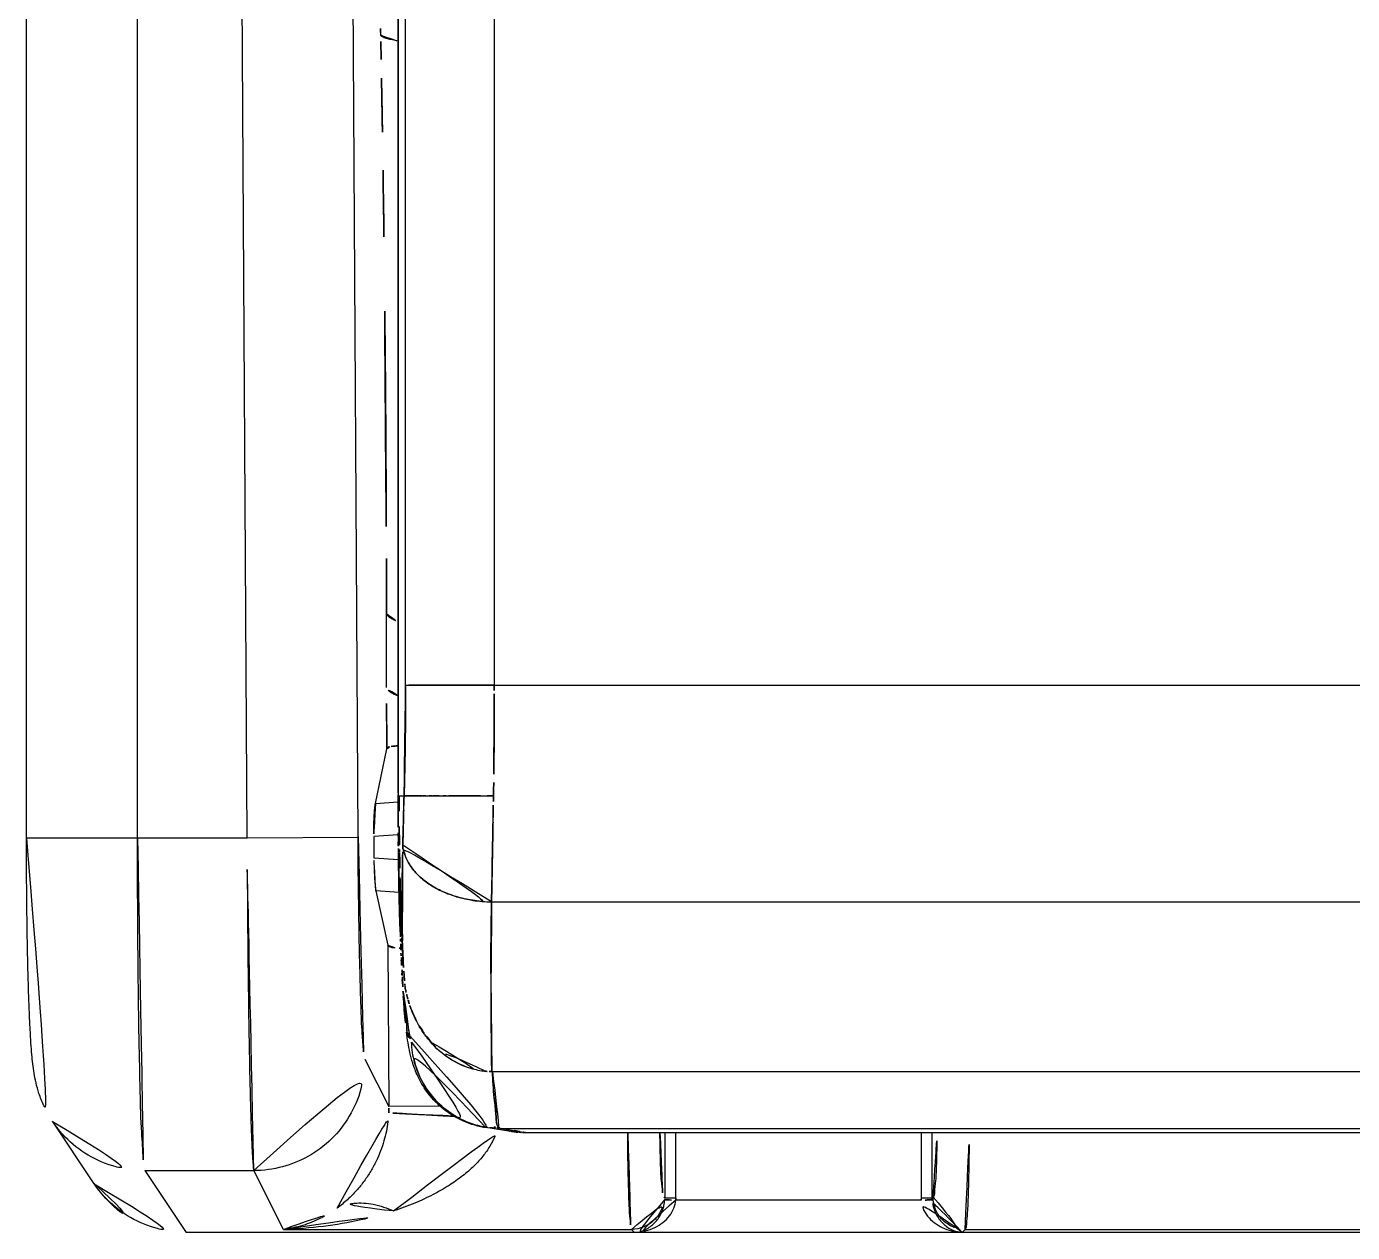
# Model space of a CAD drawing. Extents: x 16296660632 to 16296668616, y -37409619871 to -37409616241.
# Drawn here: x 16296666153 to 16296666272.4, y -37409617847.6 to -37409617738.9 of the extents above; entities that cross this region are included whole.
import ezdxf

# ---------------------------------------------------------------- set-up
doc = ezdxf.new("R2010")
doc.units = 0
doc.header["$LTSCALE"] = 10
doc.header["$MEASUREMENT"] = 0
doc.layers.get('0').update_dxf_attribs({"linetype": 'CONTINUOUS'})

msp = doc.modelspace()

# ---------------------------------------------------------------- linework, layer by layer
at = {"linetype": 'Continuous'}
for p, q in [((16296666195.131769, -37409617631.262497), (16296666195.131769, -37409617798.27475)), ((16296666186.48229, -37409617632.67865), (16296666186.482281, -37409617808.259216)), ((16296666187.142731, -37409617798.414597), (16296666187.142731, -37409617632.67868)), ((16296666152.998831, -37409617812.06662), (16296666152.998831, -37409617666.693512)), ((16296666162.998831, -37409617812.066116), (16296666162.998831, -37409617666.693947)), ((16296666172.86409, -37409617812.066116), (16296666172.027189, -37409617666.693947)), ((16296666182.859909, -37409617811.947563), (16296666182.023741, -37409617666.635963)), ((16296666185.430929, -37409617798.49678), (16296666185.423321, -37409617791.822067)), ((16296666187.142731, -37409617798.27475), (16296666437.922131, -37409617798.27475)), ((16296666184.42494, -37409617808.948593), (16296666185.447479, -37409617804.020943)), ((16296666184.42494, -37409617808.948593), (16296666186.47467, -37409617808.808098)), ((16296666186.46266, -37409617808.259216), (16296666195.05645, -37409617808.259239)), ((16296666172.86409, -37409617812.066116), (16296666152.998831, -37409617812.06662)), ((16296666182.8605, -37409617812.009071), (16296666172.86409, -37409617812.06662)), ((16296666186.488939, -37409617811.759041), (16296666184.27816, -37409617811.910583)), ((16296666184.27816, -37409617811.910583), (16296666184.29001, -37409617813.842163)), ((16296666184.29001, -37409617813.842163), (16296666186.513941, -37409617813.996727)), ((16296666186.56777, -37409617816.957283), (16296666184.47341, -37409617816.811707)), ((16296666184.47341, -37409617816.811707), (16296666185.54871, -37409617821.721252)), ((16296666194.88496, -37409617817.814178), (16296666430.179899, -37409617817.814178)), ((16296666185.54874, -37409617821.721382), (16296666185.63236, -37409617836.256523)), ((16296666186.857901, -37409617821.904533), (16296666186.875271, -37409617821.903091)), ((16296666183.4737, -37409617831.984497), (16296666183.472191, -37409617831.983757)), ((16296666183.4737, -37409617831.984497), (16296666185.63236, -37409617836.256523)), ((16296666194.90407, -37409617833.096901), (16296666430.16061, -37409617833.096992)), ((16296666190.40954, -37409617836.229073), (16296666185.632389, -37409617836.256577)), ((16296666159.04211, -37409617843.14193), (16296666155.338881, -37409617837.584259)), ((16296666194.382311, -37409617838.108818), (16296666196.61524, -37409617838.481163)), ((16296666429.42519, -37409617838.259232), (16296666195.616159, -37409617838.259232)), ((16296666195.94853, -37409617838.259232), (16296666197.931049, -37409617838.589798)), ((16296666197.931049, -37409617838.589798), (16296666197.93187, -37409617838.590172)), ((16296666197.931049, -37409617838.589798), (16296666427.13381, -37409617838.589798)), ((16296666197.9319, -37409617838.590157), (16296666197.931101, -37409617838.589798)), ((16296666210.482759, -37409617838.589798), (16296666210.482759, -37409617844.50769)), ((16296666211.48139, -37409617844.50769), (16296666211.48139, -37409617838.589798)), ((16296666233.58346, -37409617838.589798), (16296666233.58346, -37409617844.50769)), ((16296666234.58209, -37409617844.50769), (16296666234.58209, -37409617838.589798)), ((16296666163.66069, -37409617842.025513), (16296666167.373249, -37409617847.597183)), ((16296666163.66069, -37409617842.025513), (16296666173.47538, -37409617842.025513)), ((16296666176.15414, -37409617847.321083), (16296666173.47538, -37409617842.025513)), ((16296666210.400339, -37409617844.42527), (16296666210.482759, -37409617844.50769)), ((16296666211.48139, -37409617844.50769), (16296666210.482759, -37409617844.50769)), ((16296666233.588221, -37409617844.701141), (16296666211.476601, -37409617844.701141)), ((16296666234.58209, -37409617844.50769), (16296666233.58346, -37409617844.50769)), ((16296666234.58209, -37409617844.50769), (16296666234.66452, -37409617844.42527)), ((16296666176.15414, -37409617847.321083), (16296666207.504101, -37409617847.321083)), ((16296666207.77656, -37409617847.597183), (16296666207.504101, -37409617847.321083)), ((16296666237.560699, -37409617847.321136), (16296666237.28801, -37409617847.597473)), ((16296666237.560699, -37409617847.321136), (16296666387.50416, -37409617847.321136)), ((16296666167.37306, -37409617847.603737), (16296666167.37306, -37409617847.597183)), ((16296666457.691799, -37409617847.603737), (16296666167.37306, -37409617847.603737))]:
    msp.add_line(p, q, dxfattribs=at)
msp.add_arc((16296666167.37653, -37409617837.588463), 10.015214, 213.63932911, 269.98000121, dxfattribs=at)
for points, start_tangent, end_tangent in [([(16296666186.47366, -37409617807.984543), (16296666186.47365, -37409617807.538147), (16296666186.47365, -37409617807.134918), (16296666186.47365, -37409617806.80439), (16296666186.47365, -37409617806.410423), (16296666186.47365, -37409617805.975853), (16296666186.47365, -37409617805.489067), (16296666186.47365, -37409617804.958519), (16296666186.47365, -37409617804.400032), (16296666186.47365, -37409617803.828697), (16296666186.47365, -37409617803.259651), (16296666186.47365, -37409617802.709267), (16296666186.47365, -37409617802.172737), (16296666186.47365, -37409617801.638496), (16296666186.47365, -37409617801.103889), (16296666186.47365, -37409617800.56929), (16296666186.47365, -37409617800.034683), (16296666186.47365, -37409617799.500076), (16296666186.47365, -37409617798.965469), (16296666186.47365, -37409617798.430862), (16296666186.47365, -37409617797.896263), (16296666186.47365, -37409617797.361656), (16296666186.47365, -37409617796.827049), (16296666186.47365, -37409617796.292442), (16296666186.47365, -37409617795.757843), (16296666186.47365, -37409617795.223228), (16296666186.47365, -37409617794.688629), (16296666186.47365, -37409617794.154022), (16296666186.47365, -37409617793.619423), (16296666186.47365, -37409617793.084808), (16296666186.47365, -37409617792.550201), (16296666186.47365, -37409617792.076721), (16296666186.47365, -37409617791.129539), (16296666186.47366, -37409617789.031372), (16296666186.47366, -37409617786.358269), (16296666186.47366, -37409617783.756233), (16296666186.47366, -37409617781.154167), (16296666186.47366, -37409617778.552116), (16296666186.47366, -37409617775.950073), (16296666186.47366, -37409617773.34803), (16296666186.47366, -37409617770.745979), (16296666186.47366, -37409617768.143929), (16296666186.47366, -37409617765.541878), (16296666186.47366, -37409617762.939827), (16296666186.47366, -37409617760.337784), (16296666186.47366, -37409617757.735733), (16296666186.47366, -37409617755.133682), (16296666186.47366, -37409617752.531639), (16296666186.47366, -37409617749.929588), (16296666186.47366, -37409617747.327538), (16296666186.47366, -37409617744.725487), (16296666186.47366, -37409617742.123444), (16296666186.47366, -37409617739.521393), (16296666186.47366, -37409617736.919342), (16296666186.47366, -37409617734.317291), (16296666186.47366, -37409617731.715248), (16296666186.47366, -37409617729.113197), (16296666186.47366, -37409617726.511147), (16296666186.47366, -37409617723.909103), (16296666186.47366, -37409617721.307053), (16296666186.47366, -37409617718.705002), (16296666186.47366, -37409617716.102951), (16296666186.47366, -37409617713.5009), (16296666186.47366, -37409617710.898857), (16296666186.47366, -37409617708.296806), (16296666186.47366, -37409617705.694763), (16296666186.47366, -37409617703.092697), (16296666186.47366, -37409617700.490662), (16296666186.47366, -37409617697.888611), (16296666186.47366, -37409617695.28656), (16296666186.47366, -37409617692.684509), (16296666186.47366, -37409617690.082474), (16296666186.47366, -37409617687.480423), (16296666186.47366, -37409617684.878357), (16296666186.47366, -37409617682.276314), (16296666186.47366, -37409617679.674271), (16296666186.47366, -37409617677.07222), (16296666186.47366, -37409617674.470169), (16296666186.47366, -37409617671.868118), (16296666186.47366, -37409617669.266083), (16296666186.47366, -37409617666.664017), (16296666186.47366, -37409617664.061974), (16296666186.47366, -37409617661.459923), (16296666186.47366, -37409617658.85788), (16296666186.47366, -37409617656.255829), (16296666186.47366, -37409617653.654716), (16296666186.47366, -37409617651.02655), (16296666186.47366, -37409617645.385887), (16296666186.47366, -37409617632.67865)], (-0.000017302, 0.9999999999), (0.0000000586, 1)), ([(16296666184.90049, -37409617739.705513), (16296666184.89497, -37409617739.429443), (16296666184.88941, -37409617739.154259), (16296666184.883829, -37409617738.879677)], (-0.0199955725, 0.9998000686), (-0.0203981457, 0.9997919362)), ([(16296666184.900511, -37409617739.705612), (16296666184.942921, -37409617739.774109), (16296666185.0525, -37409617739.856873), (16296666185.2174, -37409617739.934807), (16296666185.468491, -37409617740.019653), (16296666185.824089, -37409617740.109581), (16296666186.34269, -37409617740.209862), (16296666186.4736, -37409617740.231468)], (0.2647477885, -0.9643176906), (0.987354149, -0.1585300744)), ([(16296666184.94305, -37409617741.892632), (16296666184.929029, -37409617741.159767), (16296666184.914841, -37409617740.430817), (16296666184.90049, -37409617739.705513)], (-0.0189678986, 0.9998200932), (-0.0199355597, 0.999801267)), ([(16296666185.058069, -37409617748.452263), (16296666185.02128, -37409617746.23671), (16296666184.982929, -37409617744.049522), (16296666184.94305, -37409617741.892632)], (-0.0161500092, 0.9998695801), (-0.0189725839, 0.9998200043)), ([(16296666185.19273, -37409617757.868103), (16296666185.129089, -37409617753.123749), (16296666185.058069, -37409617748.452263)], (-0.0125403821, 0.9999213663), (-0.0161150892, 0.9998701435)), ([(16296666185.404051, -37409617783.995338), (16296666185.35836, -37409617775.223213), (16296666185.287649, -37409617766.477753), (16296666185.19273, -37409617757.868103)], (-0.0037754029, 0.9999928731), (-0.0125270546, 0.9999215334)), ([(16296666185.423321, -37409617791.822067), (16296666185.416241, -37409617787.91227), (16296666185.404051, -37409617783.995338)], (-0.0011573717, 0.9999993302), (-0.0037667395, 0.9999929058)), ([(16296666185.42325, -37409617791.82206), (16296666185.63504, -37409617792.133324), (16296666185.872181, -37409617792.291603), (16296666186.203739, -37409617792.448792), (16296666186.473181, -37409617792.549942)], (0.1529846774, -0.9882285609), (0.9455366711, -0.3255155965)), ([(16296666187.14271, -37409617798.414597), (16296666187.127979, -37409617801.721626), (16296666187.08445, -37409617805.078873), (16296666187.01326, -37409617808.259239)], (-0.0003516318, -0.9999999382), (-0.0276075036, -0.9996188402)), ([(16296666187.14168, -37409617799.202492), (16296666187.14192, -37409617799.090752), (16296666187.142151, -37409617798.96228), (16296666187.1423, -37409617798.870956), (16296666187.14238, -37409617798.807449), (16296666187.142441, -37409617798.764313), (16296666187.142469, -37409617798.735733), (16296666187.14249, -37409617798.717194), (16296666187.1425, -37409617798.705223), (16296666187.142521, -37409617798.691048), (16296666187.14257, -37409617798.640694), (16296666187.14262, -37409617798.582039), (16296666187.142651, -37409617798.527657), (16296666187.142731, -37409617798.414597)], (0.0022729743, 0.9999974168), (0.0006882212, 0.9999997632)), ([(16296666187.142731, -37409617798.27475), (16296666187.14271, -37409617798.414597)], (-0.0000071592, -1), (-0.0003516321, -0.9999999382)), ([(16296666195.1318, -37409617798.27475), (16296666193.159599, -37409617798.27475), (16296666191.214359, -37409617798.27475), (16296666189.52331, -37409617798.27475), (16296666188.26298, -37409617798.27475), (16296666187.47662, -37409617798.27475), (16296666187.142731, -37409617798.27475)], (-1, 0), (-1, 0)), ([(16296666195.131769, -37409617798.27475), (16296666195.13068, -37409617799.532463)], (0.000010919, -0.9999999999), (-0.0017011733, -0.999998553)), ([(16296666185.44755, -37409617804.020943), (16296666185.446051, -37409617803.705643), (16296666185.434179, -37409617800.348808), (16296666185.430889, -37409617798.49678)], (-0.0048798399, 0.9999880935), (-0.0011719565, 0.9999993133)), ([(16296666186.473289, -37409617799.222366), (16296666186.207161, -37409617799.121674), (16296666185.87697, -37409617798.964546), (16296666185.640249, -37409617798.806427), (16296666185.430929, -37409617798.49675)], (-0.9446310906, 0.3281342753), (-0.1524882046, 0.9883052906)), ([(16296666187.01326, -37409617808.259216), (16296666187.034769, -37409617807.438309), (16296666187.05261, -37409617806.682198), (16296666187.06736, -37409617805.989594), (16296666187.07955, -37409617805.358017), (16296666187.089609, -37409617804.784477), (16296666187.097919, -37409617804.265549), (16296666187.104759, -37409617803.797546), (16296666187.110411, -37409617803.376846), (16296666187.115061, -37409617803.000366), (16296666187.118971, -37409617802.657997), (16296666187.12225, -37409617802.347069), (16296666187.12496, -37409617802.07016), (16296666187.127199, -37409617801.825043), (16296666187.12907, -37409617801.60582), (16296666187.13063, -37409617801.41053), (16296666187.131929, -37409617801.237984), (16296666187.13302, -37409617801.0849), (16296666187.133949, -37409617800.948601), (16296666187.134729, -37409617800.826736), (16296666187.13541, -37409617800.717453), (16296666187.135981, -37409617800.61908), (16296666187.13649, -37409617800.530029), (16296666187.13693, -37409617800.449188), (16296666187.13732, -37409617800.375481), (16296666187.137659, -37409617800.307907), (16296666187.13797, -37409617800.24588), (16296666187.138241, -37409617800.188553), (16296666187.139771, -37409617799.829643), (16296666187.140869, -37409617799.509178), (16296666187.14152, -37409617799.268143), (16296666187.14168, -37409617799.202492)], (0.0273587525, 0.9996256793), (0.0022729743, 0.9999974168)), ([(16296666195.13068, -37409617799.532463), (16296666195.12435, -37409617801.662376), (16296666195.10203, -37409617805.006287), (16296666195.101151, -37409617805.093674)], (-0.0017011733, -0.999998553), (-0.0102443545, -0.9999475252)), ([(16296666195.13076, -37409617799.532463), (16296666195.1318, -37409617798.27475)], (0.0016498788, 0.9999986389), (0, 1)), ([(16296666195.101101, -37409617805.093674), (16296666195.102011, -37409617804.993408), (16296666195.124359, -37409617801.64241), (16296666195.13076, -37409617799.532463)], (0.0090955924, 0.9999586342), (0.0016498788, 0.9999986389)), ([(16296666185.447479, -37409617804.020943), (16296666185.506081, -37409617803.92543), (16296666185.637569, -37409617803.850853), (16296666185.84062, -37409617803.797722)], (0.2031813752, 0.9791411179), (0.98461516, 0.1747369071)), ([(16296666185.84062, -37409617803.797722), (16296666186.44618, -37409617803.756828), (16296666186.47366, -37409617803.757027)], (0.98461516, 0.174736907), (0.9999558642, -0.0093951906)), ([(16296666195.101151, -37409617805.093674), (16296666195.05645, -37409617808.259239)], (-0.0102443544, -0.9999475252), (-0.0179167445, -0.9998394823)), ([(16296666195.065081, -37409617808.258926), (16296666195.101101, -37409617805.093674)], (0.0137419569, 0.9999055749), (0.0090955924, 0.9999586342)), ([(16296666186.47366, -37409617808.261002), (16296666186.47366, -37409617807.984543)], (-0.0000178425, 0.9999999998), (-0.0000173021, 0.9999999999)), ([(16296666184.42494, -37409617808.948593), (16296666184.40097, -37409617809.084663), (16296666184.37956, -37409617809.244957), (16296666184.3605, -37409617809.425087), (16296666184.34359, -37409617809.621971), (16296666184.328711, -37409617809.833488), (16296666184.315729, -37409617810.058327), (16296666184.3046, -37409617810.295761), (16296666184.29529, -37409617810.545517), (16296666184.287821, -37409617810.807426), (16296666184.28227, -37409617811.080681), (16296666184.27878, -37409617811.363449), (16296666184.27746, -37409617811.6464), (16296666184.27809, -37409617811.850037)], (-0.203181858, -0.9791410177), (0.0061379107, -0.9999811628)), ([(16296666186.46265, -37409617808.259216), (16296666186.462931, -37409617808.731682)], (0.0000279686, -0.9999999996), (0.0011310697, -0.9999993603)), ([(16296666186.462931, -37409617808.731682), (16296666186.46909, -37409617810.59095), (16296666186.482981, -37409617812.402184)], (0.0011310698, -0.9999993603), (0.0098661975, -0.9999513279)), ([(16296666186.47657, -37409617809.82489), (16296666186.47366, -37409617808.261002)], (-0.0036727156, 0.9999932556), (-0.0000881339, 0.9999999961)), ([(16296666186.473709, -37409617808.259239), (16296666186.47665, -37409617809.82489)], (0.0000288729, -0.9999999996), (0.003752927, -0.9999929577)), ([(16296666186.56119, -37409617808.330978), (16296666186.56115, -37409617808.259209)], (-0.0006912734, 0.9999997611), (-0.0004996007, 0.9999998752)), ([(16296666186.561171, -37409617808.259232), (16296666186.56118, -37409617808.330978)], (0.0001030541, -0.9999999947), (0.0002974634, -0.9999999558)), ([(16296666186.56118, -37409617808.330978), (16296666186.57807, -37409617811.733177)], (0.0002974632, -0.9999999558), (0.0096894462, -0.9999530562)), ([(16296666186.901699, -37409617812.501106), (16296666186.929859, -37409617811.274834), (16296666186.964861, -37409617809.802269), (16296666186.99547, -37409617808.603111)], (0.0227327895, 0.9997415767), (0.0264045724, 0.9996513385)), ([(16296666186.99547, -37409617808.603111), (16296666186.97924, -37409617809.239159), (16296666186.9571, -37409617810.13681), (16296666186.936331, -37409617811.008087), (16296666186.901661, -37409617812.501106)], (-0.0256873907, -0.9996700245), (-0.023131258, -0.9997324367)), ([(16296666186.99547, -37409617808.603111), (16296666187.004629, -37409617808.259232)], (0.0264045724, 0.9996513385), (0.0268963243, 0.9996382284)), ([(16296666187.00425, -37409617808.26149), (16296666187.002649, -37409617808.323914), (16296666186.99547, -37409617808.603111)], (-0.0256646833, -0.9996706078), (-0.0256873906, -0.9996700245)), ([(16296666187.01326, -37409617808.259239), (16296666187.072109, -37409617808.260353)], (0.9997976401, -0.0201166288), (0.9998432599, -0.0177046777)), ([(16296666187.071951, -37409617808.261124), (16296666187.004311, -37409617808.26149)], (-0.9999865652, -0.0051835699), (-0.9999830252, -0.0058266123)), ([(16296666187.072109, -37409617808.260353), (16296666187.42165, -37409617808.264343), (16296666188.330021, -37409617808.262627), (16296666189.44772, -37409617808.259399)], (0.9998432599, -0.0177046775), (0.9999991261, 0.0013220543)), ([(16296666187.503531, -37409617808.259644), (16296666187.407021, -37409617808.25985), (16296666187.071951, -37409617808.261124)], (-0.9999981376, -0.001929987), (-0.9999865652, -0.0051835696)), ([(16296666187.80109, -37409617808.259277), (16296666187.503531, -37409617808.259644)], (-0.9999998531, -0.000541959), (-0.9999981376, -0.0019299869)), ([(16296666188.32935, -37409617808.259293), (16296666188.309879, -37409617808.259293), (16296666187.80109, -37409617808.259277)], (-0.9999999791, 0.0002043801), (-0.9999998531, -0.0005419592)), ([(16296666188.953659, -37409617808.259377), (16296666188.32935, -37409617808.259293)], (-0.999999991, 0.000133958), (-0.9999999791, 0.00020438)), ([(16296666189.44772, -37409617808.259499), (16296666188.953659, -37409617808.259377)], (-0.9999999131, 0.0004168027), (-0.999999991, 0.0001339581)), ([(16296666189.44772, -37409617808.259399), (16296666189.62933, -37409617808.259193)], (0.9999991261, 0.0013220546), (0.999999539, 0.000960194)), ([(16296666190.10397, -37409617808.259972), (16296666189.634609, -37409617808.259598), (16296666189.44772, -37409617808.259499)], (-0.9999995358, 0.0009635312), (-0.9999999131, 0.0004168026)), ([(16296666189.62933, -37409617808.259193), (16296666189.651911, -37409617808.259171), (16296666190.523701, -37409617808.258919)], (0.999999539, 0.0009601939), (0.9999999814, -0.00019298)), ([(16296666190.1626, -37409617808.260033), (16296666190.10397, -37409617808.259972)], (-0.9999995132, 0.0009867226), (-0.9999995358, 0.0009635306)), ([(16296666190.523701, -37409617808.258919), (16296666191.275351, -37409617808.259193)], (0.9999999814, -0.00019298), (0.9999999077, -0.0004297109)), ([(16296666193.533991, -37409617808.259453), (16296666193.12639, -37409617808.260063), (16296666191.28241, -37409617808.261017), (16296666190.1626, -37409617808.260033)], (-0.9999988543, -0.0015137313), (-0.9999995132, 0.0009867227)), ([(16296666191.275351, -37409617808.259193), (16296666191.305229, -37409617808.259209), (16296666192.83918, -37409617808.25943)], (0.9999999077, -0.0004297109), (0.9999999607, 0.000280534)), ([(16296666192.83918, -37409617808.25943), (16296666193.130301, -37409617808.259323), (16296666193.18573, -37409617808.259277)], (0.9999999607, 0.000280534), (0.9999998422, 0.0005618258)), ([(16296666193.18573, -37409617808.259277), (16296666195.065081, -37409617808.258926)], (0.9999998422, 0.0005618258), (0.9999992012, -0.0012639778)), ([(16296666195.05645, -37409617808.259239), (16296666193.533991, -37409617808.259453)], (-0.9999972324, 0.0023527065), (-0.9999988543, -0.0015137313)), ([(16296666195.035999, -37409617809.60614), (16296666195.05645, -37409617808.259239)], (0.0164280964, 0.9998650497), (0.0137985022, 0.9999047961)), ([(16296666195.05645, -37409617808.259239), (16296666195.036039, -37409617809.60614)], (-0.0147738714, -0.9998908604), (-0.0155942015, -0.999878403)), ([(16296666186.47665, -37409617809.82489), (16296666186.497259, -37409617812.675369)], (0.0037529271, -0.9999929577), (0.0107492838, -0.9999422248)), ([(16296666186.589451, -37409617812.675217), (16296666186.56119, -37409617808.330978)], (-0.0123339312, 0.9999239342), (-0.0006912735, 0.9999997611)), ([(16296666194.88496, -37409617817.814178), (16296666194.924721, -37409617815.620743), (16296666194.94585, -37409617814.470337), (16296666194.968241, -37409617813.284683), (16296666194.991739, -37409617812.063164), (16296666195.015209, -37409617810.806374), (16296666195.035999, -37409617809.60614)], (0.018235632, 0.999833717), (0.0164280964, 0.9998650497)), ([(16296666195.036039, -37409617809.60614), (16296666195.001801, -37409617811.675346), (16296666194.941401, -37409617814.879143), (16296666194.88496, -37409617817.814178)], (-0.0155942015, -0.999878403), (-0.0195507928, -0.999808865)), ([(16296666186.49711, -37409617812.675163), (16296666186.47657, -37409617809.82489)], (-0.0108851628, 0.9999407549), (-0.0036727156, 0.9999932556)), ([(16296666152.998831, -37409617812.06662), (16296666153.015881, -37409617816.498398), (16296666153.058439, -37409617820.229233), (16296666153.116501, -37409617823.293549), (16296666153.18326, -37409617825.767929), (16296666153.254391, -37409617827.742554), (16296666153.327551, -37409617829.308273), (16296666153.40226, -37409617830.552368), (16296666153.4804, -37409617831.55941), (16296666153.56814, -37409617832.418259), (16296666153.68116, -37409617833.231483), (16296666153.85293, -37409617834.107513), (16296666154.119869, -37409617835.065781), (16296666154.55405, -37409617836.175819), (16296666155.352659, -37409617837.604057)], (0.0000017733, -1), (0.5565661817, -0.8308032772)), ([(16296666162.998819, -37409617812.06662), (16296666163.0152, -37409617818.522362), (16296666163.06353, -37409617824.676018), (16296666163.14156, -37409617830.238983), (16296666163.24563, -37409617834.950371), (16296666163.37088, -37409617838.589317), (16296666163.511431, -37409617840.985207), (16296666163.66069, -37409617842.025513)], (0.0000000715, -1), (0.4067681168, -0.913531444)), ([(16296666182.859909, -37409617811.947563), (16296666182.897791, -37409617816.333717), (16296666182.957769, -37409617820.435463), (16296666183.037491, -37409617824.132469), (16296666183.133261, -37409617827.261612), (16296666183.24081, -37409617829.682823), (16296666183.35536, -37409617831.283302), (16296666183.472191, -37409617831.983757)], (0.0057660989, -0.9999833759), (0.4521530827, -0.891940351)), ([(16296666186.482981, -37409617812.402184), (16296666186.49267, -37409617813.286583)], (0.0098661975, -0.9999513279), (0.0120619892, -0.9999272516)), ([(16296666186.497259, -37409617812.675369), (16296666186.500811, -37409617812.994186)], (0.0107492839, -0.9999422248), (0.0115491849, -0.9999333059)), ([(16296666186.49782, -37409617812.740379), (16296666186.49711, -37409617812.675163)], (-0.0110605401, 0.9999388304), (-0.0108851628, 0.9999407549)), ([(16296666186.57807, -37409617811.733177), (16296666186.59803, -37409617813.391296)], (0.0096894462, -0.9999530562), (0.0143904199, -0.9998964525)), ([(16296666186.598141, -37409617813.33252), (16296666186.589451, -37409617812.675217)], (-0.014102603, 0.9999005533), (-0.0123339313, 0.9999239342)), ([(16296666186.897779, -37409617812.671516), (16296666186.876419, -37409617813.667747)], (-0.0231671085, -0.9997316065), (-0.0196500033, -0.99980692)), ([(16296666186.897779, -37409617812.671516), (16296666186.99605, -37409617813.269043), (16296666187.176371, -37409617813.809708), (16296666187.72176, -37409617814.763969), (16296666188.46615, -37409617815.580719), (16296666189.38191, -37409617816.279381), (16296666190.461439, -37409617816.86554), (16296666191.71287, -37409617817.333977), (16296666193.164499, -37409617817.665703), (16296666193.983311, -37409617817.76815), (16296666194.88496, -37409617817.814178)], (0.0801377632, -0.9967837975), (0.9999020714, -0.013994554)), ([(16296666186.897829, -37409617812.671516), (16296666186.901699, -37409617812.501106)], (0.0226704485, 0.9997429924), (0.0227327897, 0.9997415767)), ([(16296666186.901661, -37409617812.501106), (16296666186.897711, -37409617812.671516)], (-0.0231312577, -0.9997324367), (-0.0231626151, -0.9997317106)), ([(16296666194.88496, -37409617817.814178), (16296666193.1991, -37409617817.671188), (16296666191.7428, -37409617817.342934), (16296666190.478399, -37409617816.874283), (16296666189.386999, -37409617816.282654), (16296666188.460939, -37409617815.577423), (16296666187.71389, -37409617814.753304), (16296666187.171249, -37409617813.797302), (16296666186.99387, -37409617813.259888), (16296666186.897779, -37409617812.671516)], (-0.9999028923, 0.0139357792), (-0.0801464393, 0.9967830999)), ([(16296666173.47538, -37409617842.025513), (16296666173.41757, -37409617841.67942), (16296666173.35944, -37409617840.985046), (16296666173.30164, -37409617839.950607), (16296666173.24486, -37409617838.588478), (16296666173.18976, -37409617836.91494), (16296666173.13699, -37409617834.949089), (16296666173.087151, -37409617832.713661), (16296666173.040871, -37409617830.23716), (16296666172.99872, -37409617827.550652), (16296666172.96109, -37409617824.680542), (16296666172.928431, -37409617821.659286), (16296666172.90118, -37409617818.525223), (16296666172.879629, -37409617815.315277), (16296666172.86409, -37409617812.06662)], (-0.3206491044, 0.9471980531), (-0.0038535313, 0.9999925751)), ([(16296666184.47341, -37409617816.811707), (16296666184.44759, -37409617816.674156), (16296666184.424089, -37409617816.512291), (16296666184.40274, -37409617816.330688), (16296666184.383381, -37409617816.13253), (16296666184.365891, -37409617815.920029), (16296666184.35018, -37409617815.69458), (16296666184.33617, -37409617815.456978), (16296666184.323851, -37409617815.207558), (16296666184.313219, -37409617814.946518), (16296666184.304371, -37409617814.6745), (16296666184.297421, -37409617814.39296), (16296666184.29262, -37409617814.110382), (16296666184.28936, -37409617813.781708)], (-0.2139524174, 0.9768440833), (-0.0061379107, 0.9999811628)), ([(16296666186.49267, -37409617813.286583), (16296666186.531969, -37409617815.841637), (16296666186.58522, -37409617818.230377), (16296666186.65069, -37409617820.43425), (16296666186.67495, -37409617821.125832)], (0.0120619892, -0.9999272516), (0.0364586048, -0.9993351641)), ([(16296666186.500811, -37409617812.994186), (16296666186.580629, -37409617817.508118), (16296666186.709459, -37409617821.58934)], (0.0115491849, -0.9999333059), (0.0397614329, -0.9992092015)), ([(16296666186.59803, -37409617813.391296), (16296666186.671961, -37409617817.036972)], (0.01439042, -0.9998964525), (0.0268321409, -0.9996399533)), ([(16296666186.876419, -37409617813.667747), (16296666186.859449, -37409617814.61869), (16296666186.8379, -37409617816.389168), (16296666186.831091, -37409617817.992233), (16296666186.83617, -37409617819.443207), (16296666186.85321, -37409617820.813293)], (-0.0196500033, -0.99980692), (0.0171396588, -0.9998531053)), ([(16296666186.87619, -37409617813.66774), (16296666186.897829, -37409617812.671516)], (0.0197783066, 0.9998043902), (0.0236279874, 0.9997208201)), ([(16296666186.685249, -37409617820.961372), (16296666186.5695, -37409617817.040947), (16296666186.500719, -37409617812.994186)], (-0.0396476694, 0.999213722), (-0.0117420128, 0.9999310602)), ([(16296666186.671909, -37409617817.03698), (16296666186.598141, -37409617813.33252)], (-0.0265345134, 0.9996478978), (-0.014102603, 0.9999005533)), ([(16296666186.85276, -37409617820.813293), (16296666186.834641, -37409617819.2146), (16296666186.839911, -37409617816.148033), (16296666186.87619, -37409617813.66774)], (-0.0166256034, 0.9998617851), (0.0197783066, 0.9998043902)), ([(16296666186.671961, -37409617817.036972), (16296666186.698311, -37409617817.954918), (16296666186.79347, -37409617820.546272)], (0.0268321409, -0.9996399533), (0.0433921117, -0.9990581188)), ([(16296666186.79311, -37409617820.546288), (16296666186.698389, -37409617817.967171), (16296666186.671909, -37409617817.03698)], (-0.0436327605, 0.9990476376), (-0.0265345134, 0.9996478978)), ([(16296666194.88496, -37409617817.814178), (16296666194.827801, -37409617823.377289), (16296666194.845289, -37409617827.164032)], (-0.0173635045, -0.999849243), (0.0084047276, -0.9999646797)), ([(16296666194.849701, -37409617827.163986), (16296666194.82696, -37409617823.382828), (16296666194.88496, -37409617817.814178)], (-0.0105259216, 0.999944601), (0.0175984286, 0.9998451357)), ([(16296666186.67495, -37409617821.125832), (16296666186.700331, -37409617821.795219)], (0.0364586048, -0.9993351641), (0.0393591498, -0.9992251285)), ([(16296666186.79347, -37409617820.546272), (16296666186.799049, -37409617820.673553)], (0.0433921116, -0.9990581188), (0.0441128115, -0.9990265561)), ([(16296666186.798719, -37409617820.673561), (16296666186.79311, -37409617820.546288)], (-0.0443866973, 0.9990144249), (-0.0436327602, 0.9990476376)), ([(16296666186.799049, -37409617820.673553), (16296666186.824739, -37409617821.234734)], (0.0441128113, -0.9990265561), (0.0473938946, -0.998876278)), ([(16296666186.82461, -37409617821.234734), (16296666186.798719, -37409617820.673561)], (-0.0478258338, 0.9988556901), (-0.0443866974, 0.9990144249)), ([(16296666186.824739, -37409617821.234734), (16296666186.857901, -37409617821.904533)], (0.0473938945, -0.998876278), (0.0515305427, -0.998671419)), ([(16296666186.85321, -37409617820.813293), (16296666186.856689, -37409617821.008476), (16296666186.87542, -37409617821.901367)], (0.0171396588, -0.9998531053), (0.0227199697, -0.9997418682)), ([(16296666186.875271, -37409617821.903084), (16296666186.85276, -37409617820.813293)], (-0.0248565565, 0.9996910281), (-0.0166256035, 0.9998617851)), ([(16296666185.54871, -37409617821.721252), (16296666185.690571, -37409617821.86911), (16296666186.034981, -37409617821.957253), (16296666186.573311, -37409617821.984299)], (0.2139524173, -0.9768440833), (0.9999834294, 0.0057568095)), ([(16296666186.573311, -37409617821.984299), (16296666186.725929, -37409617821.981812)], (0.9999834294, 0.0057568092), (0.999652478, 0.0263613949)), ([(16296666186.700331, -37409617821.795219), (16296666186.70492, -37409617821.910782)], (0.0393591495, -0.9992251285), (0.0398818041, -0.9992044044)), ([(16296666186.736589, -37409617822.155579), (16296666186.685249, -37409617820.961372)], (-0.0456181075, 0.9989589522), (-0.0396476693, 0.999213722)), ([(16296666186.70492, -37409617821.910782), (16296666186.72678, -37409617822.442177)], (0.0398818043, -0.9992044044), (0.0423679718, -0.9991020743)), ([(16296666186.709459, -37409617821.58934), (16296666186.76215, -37409617822.819687)], (0.0397614329, -0.9992092015), (0.0460875623, -0.9989374037)), ([(16296666186.72678, -37409617822.442177), (16296666186.75423, -37409617823.066513)], (0.0423679718, -0.9991020743), (0.045528937, -0.9989630203)), ([(16296666186.858009, -37409617821.902229), (16296666186.82461, -37409617821.234734)], (-0.0521602563, 0.9986387273), (-0.0478258339, 0.9988556901)), ([(16296666186.857901, -37409617821.904533), (16296666186.86726, -37409617822.091263), (16296666186.876989, -37409617822.289177), (16296666186.886539, -37409617822.487663)], (0.0506347724, -0.9987172372), (0.0475425708, -0.9988692126)), ([(16296666186.866791, -37409617822.068611), (16296666186.858009, -37409617821.902229)], (-0.0532818549, 0.9985795131), (-0.052160256, 0.9986387273)), ([(16296666186.8832, -37409617822.370216), (16296666186.866791, -37409617822.068611)], (-0.0553961319, 0.9984644553), (-0.0532818549, 0.9985795131)), ([(16296666186.87484, -37409617821.90139), (16296666186.884489, -37409617822.370163)], (0.0210327542, -0.9997787872), (0.0197550962, -0.999804849)), ([(16296666186.88426, -37409617822.36927), (16296666186.882771, -37409617822.29213), (16296666186.879021, -37409617822.09729), (16296666186.875271, -37409617821.903091)], (-0.019257575, 0.9998145557), (-0.0193146945, 0.9998134539)), ([(16296666186.884489, -37409617822.370163), (16296666186.88533, -37409617822.413116), (16296666186.886789, -37409617822.488548)], (0.0197550961, -0.999804849), (0.0191262896, -0.9998170758)), ([(16296666186.886539, -37409617822.487663), (16296666186.884279, -37409617822.370163)], (-0.019257299, 0.999814561), (-0.0192576044, 0.9998145551)), ([(16296666186.78998, -37409617823.290802), (16296666186.736589, -37409617822.155579)], (-0.0477831779, 0.9988577316), (-0.0456181075, 0.9989589522)), ([(16296666186.75423, -37409617823.066513), (16296666186.81197, -37409617824.246887)], (0.045528937, -0.9989630203), (0.0523804557, -0.9986272016)), ([(16296666186.76215, -37409617822.819687), (16296666186.86009, -37409617824.694679)], (0.0460875623, -0.9989374037), (0.058877122, -0.9982652376)), ([(16296666186.840361, -37409617824.35009), (16296666186.78998, -37409617823.290802)], (-0.0467441223, 0.9989068961), (-0.0477831779, 0.9988577316)), ([(16296666186.88661, -37409617822.488564), (16296666186.946671, -37409617823.551933), (16296666186.99588, -37409617824.252693)], (0.0488195313, -0.9988076158), (0.0750521464, -0.9971796104)), ([(16296666186.93891, -37409617823.312424), (16296666186.8832, -37409617822.370216)], (-0.0628540681, 0.9980227283), (-0.0553961319, 0.9984644553)), ([(16296666186.81197, -37409617824.246887), (16296666186.842159, -37409617824.802994)], (0.0523804557, -0.9986272016), (0.056102965, -0.9984249883)), ([(16296666186.842159, -37409617824.802994), (16296666186.90505, -37409617825.847878)], (0.056102965, -0.9984249883), (0.0643148362, -0.9979296578)), ([(16296666186.856501, -37409617824.694839), (16296666186.840361, -37409617824.35009)], (-0.0471498366, 0.998887828), (-0.0467441224, 0.9989068961)), ([(16296666186.86009, -37409617824.694679), (16296666186.88131, -37409617825.046043)], (0.0588771221, -0.9982652375), (0.0616971554, -0.9980949158)), ([(16296666187.01985, -37409617824.49511), (16296666186.93891, -37409617823.312424)], (-0.0740478091, 0.9972546926), (-0.0628540681, 0.9980227283)), ([(16296666186.99588, -37409617824.252693), (16296666187.02273, -37409617824.599327), (16296666187.10951, -37409617825.617729)], (0.0750521464, -0.9971796104), (0.0903916029, -0.9959062999)), ([(16296666186.882311, -37409617825.217659), (16296666186.856501, -37409617824.694839)], (-0.052393467, 0.9986265191), (-0.0471498365, 0.998887828)), ([(16296666186.88131, -37409617825.046043), (16296666186.891689, -37409617825.217171)], (0.0616971382, -0.9980949169), (0.0595938148, -0.9982227092)), ([(16296666186.88839, -37409617825.331573), (16296666186.882311, -37409617825.217659)], (-0.0542818228, 0.998525655), (-0.0523934668, 0.9986265191)), ([(16296666186.891689, -37409617825.217171), (16296666186.932541, -37409617825.908653)], (0.0595938149, -0.9982227092), (0.0609434419, -0.9981412209)), ([(16296666186.947559, -37409617826.236763), (16296666186.88839, -37409617825.331573)], (-0.0791599104, 0.9968619306), (-0.0542818225, 0.998525655)), ([(16296666186.90505, -37409617825.847878), (16296666186.937679, -37409617826.337334)], (0.0643148363, -0.9979296578), (0.0688566006, -0.9976265677)), ([(16296666186.932541, -37409617825.908653), (16296666187.059759, -37409617827.419296), (16296666187.25832, -37409617829.109589), (16296666187.46991, -37409617830.05719), (16296666187.565889, -37409617830.152847)], (0.060943442, -0.9981412209), (0.7821849361, -0.6230463272)), ([(16296666187.110109, -37409617825.617592), (16296666187.01985, -37409617824.49511)], (-0.0865616596, 0.9962464951), (-0.0740478091, 0.9972546926)), ([(16296666187.10951, -37409617825.617729), (16296666187.124069, -37409617825.688721)], (0.1981038429, -0.9801810381), (0.2038253324, -0.9790072696)), ([(16296666187.109871, -37409617825.616959), (16296666187.323601, -37409617826.425758)], (0.2299868914, -0.9731937267), (0.282292228, -0.959328462)), ([(16296666187.12512, -37409617825.688507), (16296666187.109871, -37409617825.616959)], (-0.2107642953, 0.9775369107), (-0.2059753342, 0.9785571837)), ([(16296666187.124069, -37409617825.688721), (16296666187.30759, -37409617826.447769)], (0.2038253319, -0.9790072697), (0.266394108, -0.9638641913)), ([(16296666187.320681, -37409617826.426613), (16296666187.110109, -37409617825.617592)], (-0.2817410213, 0.9594904882), (-0.2225702777, 0.9749166485)), ([(16296666187.3106, -37409617826.446938), (16296666187.12512, -37409617825.688507)], (-0.2653743371, 0.9641454565), (-0.2107642959, 0.9775369106)), ([(16296666186.937679, -37409617826.337334), (16296666187.0054, -37409617827.25264), (16296666187.11363, -37409617828.477898), (16296666187.232571, -37409617829.550056)], (0.0688566005, -0.9976265677), (0.124266855, -0.9922488341)), ([(16296666187.57366, -37409617830.141907), (16296666187.46051, -37409617830.030319), (16296666187.237061, -37409617828.965218), (16296666187.02722, -37409617827.052498), (16296666186.947559, -37409617826.236763)], (-0.7896271947, 0.6135869077), (-0.0791599104, 0.9968619306)), ([(16296666187.30759, -37409617826.447769), (16296666187.40638, -37409617826.785469)], (0.2663941079, -0.9638641913), (0.2951658968, -0.955446018)), ([(16296666187.408609, -37409617826.78476), (16296666187.3106, -37409617826.446938)], (-0.2920737127, 0.9563958105), (-0.2653743371, 0.9641454565)), ([(16296666187.44595, -37409617826.828911), (16296666187.320681, -37409617826.426613)], (-0.3129854442, 0.9497579227), (-0.2817410211, 0.9594904882)), ([(16296666187.40638, -37409617826.785469), (16296666187.607031, -37409617827.37722)], (0.2951658967, -0.9554460181), (0.3472071362, -0.9377884647)), ([(16296666187.60671, -37409617827.377296), (16296666187.408609, -37409617826.78476)], (-0.3426522889, 0.9394622978), (-0.2920737126, 0.9563958105)), ([(16296666194.845289, -37409617827.164032), (16296666194.856939, -37409617828.485428), (16296666194.90407, -37409617833.096901)], (0.0084047276, -0.9999646797), (0.0129016148, -0.9999167707)), ([(16296666187.607031, -37409617827.37722), (16296666187.66643, -37409617827.533989)], (0.3472071362, -0.9377884647), (0.3613717109, -0.9324218394)), ([(16296666187.66535, -37409617827.534378), (16296666187.60671, -37409617827.377296)], (-0.3568852808, 0.9341482197), (-0.3426522886, 0.9394622979)), ([(16296666187.66643, -37409617827.533989), (16296666188.00515, -37409617828.314972), (16296666188.409731, -37409617829.070518)], (0.361371711, -0.9324218394), (0.5093623561, -0.8605521426)), ([(16296666188.405121, -37409617829.073257), (16296666187.72966, -37409617827.698669), (16296666187.66535, -37409617827.534378)], (-0.5103491713, 0.8599672804), (-0.3568852807, 0.9341482197)), ([(16296666194.90407, -37409617833.096992), (16296666194.864479, -37409617828.490021), (16296666194.849701, -37409617827.163986)], (-0.002275878, 0.9999974102), (-0.0105259216, 0.999944601)), ([(16296666187.232571, -37409617829.550056), (16296666187.36784, -37409617830.497627), (16296666187.535959, -37409617831.383614), (16296666187.786699, -37409617832.335564), (16296666188.237209, -37409617833.504547), (16296666189.062269, -37409617834.906708), (16296666190.358721, -37409617836.311607), (16296666192.1071, -37409617837.455177), (16296666194.17071, -37409617838.127693), (16296666195.59219, -37409617838.257858)], (0.124266855, -0.9922488341), (0.9999951916, -0.0031011049)), ([(16296666188.409731, -37409617829.070518), (16296666188.83604, -37409617829.728378)], (0.5093623562, -0.8605521426), (0.5779764857, -0.8160534186)), ([(16296666188.441669, -37409617829.043587), (16296666188.542761, -37409617829.211777)], (0.5072563231, -0.8617952324), (0.523066194, -0.8522920607)), ([(16296666188.544069, -37409617829.210991), (16296666188.442341, -37409617829.043213)], (-0.5267912879, 0.84999467), (-0.5101202865, 0.8601030713)), ([(16296666188.83407, -37409617829.729813), (16296666188.643999, -37409617829.454224), (16296666188.405121, -37409617829.073257)], (-0.5833685458, 0.8122075719), (-0.5103491713, 0.8599672804)), ([(16296666188.542761, -37409617829.211777), (16296666188.688089, -37409617829.441879), (16296666189.041241, -37409617829.950768)], (0.523066194, -0.8522920607), (0.59568342, -0.803219312)), ([(16296666187.689911, -37409617830.441437), (16296666187.959949, -37409617832.299347), (16296666188.7554, -37409617834.220688), (16296666190.019251, -37409617835.870567), (16296666191.666019, -37409617837.138077), (16296666193.585051, -37409617837.938026)], (0.0270181672, -0.9996349427), (0.9652778801, -0.2612252173)), ([(16296666189.464399, -37409617830.457977), (16296666188.544069, -37409617829.210991)], (-0.6595382594, 0.7516709948), (-0.5267912878, 0.84999467)), ([(16296666188.83604, -37409617829.728378), (16296666188.913071, -37409617829.835518)], (0.5779764856, -0.8160534187), (0.5895007851, -0.8077678035)), ([(16296666188.91188, -37409617829.836418), (16296666188.83407, -37409617829.729813)], (-0.5957743973, 0.8031518334), (-0.5833685461, 0.8122075717)), ([(16296666188.913071, -37409617829.835518), (16296666189.192459, -37409617830.198898)], (0.5895007851, -0.8077678035), (0.6293767891, -0.7771002878)), ([(16296666189.19495, -37409617830.196983), (16296666188.91188, -37409617829.836418)], (-0.6391551084, 0.7690778552), (-0.5957743969, 0.8031518337)), ([(16296666189.041241, -37409617829.950768), (16296666189.815331, -37409617830.860641)], (0.59568342, -0.803219312), (0.7004585705, -0.713693065)), ([(16296666189.192459, -37409617830.198898), (16296666189.38117, -37409617830.42421)], (0.6293767892, -0.7771002878), (0.6547369631, -0.7558568047)), ([(16296666189.396641, -37409617830.430351), (16296666189.19495, -37409617830.196983)], (-0.6685398777, 0.7436762951), (-0.6391551084, 0.7690778552)), ([(16296666189.38117, -37409617830.42421), (16296666191.0902, -37409617831.927277), (16296666192.97718, -37409617832.810066), (16296666194.25918, -37409617833.065163)], (0.654736963, -0.7558568047), (0.9950861556, -0.099012842)), ([(16296666189.815331, -37409617830.860641), (16296666189.396641, -37409617830.430351)], (-0.7258291375, 0.6878750345), (-0.6685398778, 0.7436762951)), ([(16296666194.326719, -37409617838.099136), (16296666193.59511, -37409617837.936523), (16296666191.67765, -37409617837.135559), (16296666190.030621, -37409617835.86879), (16296666188.76524, -37409617834.222122), (16296666187.96615, -37409617832.306412), (16296666187.690319, -37409617830.441422)], (-0.9852268471, 0.1712543716), (-0.0288303523, 0.999584319)), ([(16296666194.32058, -37409617833.063187), (16296666193.0177, -37409617832.80278), (16296666191.154499, -37409617831.931923), (16296666189.464399, -37409617830.457977)], (-0.9950359542, 0.0995160787), (-0.6595382594, 0.7516709948)), ([(16296666173.47653, -37409617842.025513), (16296666176.063841, -37409617841.681343), (16296666178.397631, -37409617840.724167), (16296666180.450239, -37409617839.18335), (16296666182.07597, -37409617837.117203), (16296666183.115749, -37409617834.667664), (16296666183.47179, -37409617831.981659)], (0.9999988761, 0.0014992753), (-0.0043814778, 0.9999904013)), ([(16296666194.25918, -37409617833.065163), (16296666194.90407, -37409617833.096992)], (0.9950861556, -0.099012842), (0.9999990725, 0.0013620096)), ([(16296666194.904249, -37409617833.095612), (16296666194.32058, -37409617833.063187)], (-0.9999422621, 0.0107458147), (-0.9950359542, 0.0995160786)), ([(16296666194.969139, -37409617833.095993), (16296666194.904249, -37409617833.095612)], (-0.9999997819, 0.0006604433), (-0.9999422621, 0.0107458153)), ([(16296666194.96913, -37409617833.09478), (16296666195.133789, -37409617835.484016), (16296666195.309561, -37409617837.160019), (16296666195.490959, -37409617838.079376), (16296666195.63414, -37409617838.19632)], (0.0582599318, -0.9983014476), (0.8692363312, -0.4943968048)), ([(16296666195.35515, -37409617837.877243), (16296666195.289511, -37409617837.160767), (16296666195.12174, -37409617835.484756), (16296666194.969139, -37409617833.095993)], (-0.3237079852, 0.9461570379), (-0.0524064052, 0.9986258402)), ([(16296666185.62034, -37409617836.826019), (16296666185.627939, -37409617836.636322), (16296666185.63195, -37409617836.446487), (16296666185.632389, -37409617836.256577)], (0.0494343393, 0.9987773756), (-0.0071245726, 0.9999746199)), ([(16296666155.35239, -37409617837.604248), (16296666156.480431, -37409617838.998444), (16296666158.53746, -37409617840.622864), (16296666160.97987, -37409617841.664413), (16296666163.66069, -37409617842.025513)], (0.5566289424, -0.8307612295), (0.9999983345, 0.0018251023)), ([(16296666180.974291, -37409617845.407639), (16296666181.9032, -37409617844.647583), (16296666182.71314, -37409617843.829109), (16296666183.41046, -37409617842.968987), (16296666184.002451, -37409617842.079361), (16296666184.49419, -37409617841.171982), (16296666184.890129, -37409617840.25869), (16296666185.194229, -37409617839.353638), (16296666185.41143, -37409617838.47406), (16296666185.55015, -37409617837.630783), (16296666185.62034, -37409617836.826019)], (0.8072887033, 0.5901567161), (0.0492955835, 0.9987842337)), ([(16296666191.49456, -37409617837.125366), (16296666190.777069, -37409617837.088799), (16296666188.74847, -37409617836.985413), (16296666187.121559, -37409617836.902512), (16296666186.047371, -37409617836.847778), (16296666185.62027, -37409617836.826027)], (-0.9987037566, 0.0508999658), (-0.9987177446, 0.0506247628)), ([(16296666191.65926, -37409617837.133759), (16296666191.49456, -37409617837.125366)], (-0.9987037345, 0.050900399), (-0.9987037566, 0.050899966)), ([(16296666193.585051, -37409617837.938026), (16296666194.326349, -37409617838.10125)], (0.9652778801, -0.2612252173), (0.9856934772, -0.1685478241)), ([(16296666195.62252, -37409617838.200996), (16296666195.468069, -37409617838.079422), (16296666195.35515, -37409617837.877243)], (-0.8831203697, 0.4691464725), (-0.3237079852, 0.9461570379)), ([(16296666186.05867, -37409617845.666786), (16296666187.962009, -37409617844.958687), (16296666189.624559, -37409617844.184929), (16296666191.05858, -37409617843.361923), (16296666192.27743, -37409617842.502899), (16296666193.28986, -37409617841.619888), (16296666194.10454, -37409617840.72644), (16296666194.72801, -37409617839.838821), (16296666195.17326, -37409617838.973907), (16296666195.41925, -37409617838.281921)], (0.9497463776, 0.3130204758), (0.2765397038, 0.9610024933)), ([(16296666194.326349, -37409617838.10125), (16296666194.897671, -37409617838.177979)], (0.9856934772, -0.1685478241), (0.9952372358, -0.0974825339)), ([(16296666194.382469, -37409617838.108627), (16296666194.326719, -37409617838.099136)], (-0.986403891, 0.1643391733), (-0.9852268471, 0.1712543712)), ([(16296666194.89772, -37409617838.17749), (16296666194.382469, -37409617838.108627)], (-0.99494315, 0.100439675), (-0.9864038909, 0.1643391737)), ([(16296666194.897671, -37409617838.177979), (16296666194.960779, -37409617838.183907)], (0.9952372359, -0.0974825333), (0.9959760374, -0.0896199356)), ([(16296666194.95986, -37409617838.183533), (16296666194.89772, -37409617838.17749)], (-0.9956921758, 0.0927205), (-0.9949431499, 0.1004396756)), ([(16296666194.960779, -37409617838.183907), (16296666195.068701, -37409617838.192886)], (0.9959760374, -0.0896199363), (0.9970955475, -0.0761608115)), ([(16296666195.06868, -37409617838.192917), (16296666194.95986, -37409617838.183533)], (-0.9968595451, 0.0791899447), (-0.9956921758, 0.0927205001)), ([(16296666195.068701, -37409617838.192886), (16296666195.55147, -37409617838.215103)], (0.9970955475, -0.0761608115), (0.9998778427, -0.0156300882)), ([(16296666195.111679, -37409617838.076401), (16296666195.51774, -37409617838.217216)], (0.9356230702, -0.3530006666), (0.9533020883, -0.302018424)), ([(16296666195.528879, -37409617838.216187), (16296666195.06868, -37409617838.192917)], (-0.9997648209, 0.0216864681), (-0.9968595451, 0.0791899443)), ([(16296666195.517771, -37409617838.21711), (16296666195.203899, -37409617838.110443)], (-0.9532801508, 0.3020876596), (-0.9399533062, 0.3413030651)), ([(16296666195.63414, -37409617838.19632), (16296666195.646111, -37409617838.20295)], (0.8692363319, -0.4943968036), (0.880194372, -0.4746133875)), ([(16296666195.646111, -37409617838.20295), (16296666195.67382, -37409617838.21701)], (0.8801943721, -0.4746133873), (0.9025331155, -0.430620454)), ([(16296666196.42429, -37409617838.338516), (16296666195.9224, -37409617838.258614)], (-0.986914999, 0.1612413867), (-0.9883010938, 0.1525154024)), ([(16296666196.48926, -37409617838.45887), (16296666196.61063, -37409617838.480133)], (0.9836566893, -0.1800542074), (0.9863058845, -0.164926354)), ([(16296666196.61063, -37409617838.480133), (16296666196.7118, -37409617838.496384)], (0.9863058844, -0.1649263546), (0.9883309389, -0.1523218805)), ([(16296666196.71176, -37409617838.496651), (16296666196.619289, -37409617838.481842)], (-0.9883278573, 0.1523418737), (-0.9864689357, 0.1639482811)), ([(16296666197.343491, -37409617838.492104), (16296666197.175579, -37409617838.463829), (16296666196.43276, -37409617838.339912)], (-0.986144991, 0.1658856735), (-0.9868970517, 0.1613511987)), ([(16296666196.71171, -37409617838.496986), (16296666197.122471, -37409617838.549156), (16296666197.16638, -37409617838.553452)], (0.9883884322, -0.1519483697), (0.9955387771, -0.0943532894)), ([(16296666196.7118, -37409617838.496384), (16296666197.166401, -37409617838.553223)], (0.9883309389, -0.1523218805), (0.9954138784, -0.0956619609)), ([(16296666197.22542, -37409617838.558853), (16296666197.005659, -37409617838.536377), (16296666196.71176, -37409617838.496651)], (-0.9961247521, 0.087951568), (-0.9883278574, 0.1523418733)), ([(16296666197.16638, -37409617838.553452), (16296666197.32226, -37409617838.566673)], (0.9955387771, -0.0943532894), (0.9972033626, -0.0747358928)), ([(16296666197.166401, -37409617838.553223), (16296666197.225439, -37409617838.55867)], (0.9954138784, -0.0956619605), (0.9960947993, -0.0882901517)), ([(16296666197.225439, -37409617838.55867), (16296666197.32226, -37409617838.566658)], (0.9960947992, -0.0882901521), (0.9970935247, -0.0761872895)), ([(16296666197.32226, -37409617838.566658), (16296666197.931049, -37409617838.589798)], (0.9970935246, -0.0761872897), (0.9999998951, 0.0004579484)), ([(16296666197.32226, -37409617838.566673), (16296666197.9319, -37409617838.589378)], (0.9972033626, -0.0747358927), (0.9999999819, -0.0001903136)), ([(16296666197.42594, -37409617838.505959), (16296666197.343491, -37409617838.492104)], (-0.9861955082, 0.1655850826), (-0.986144991, 0.1658856734)), ([(16296666197.931101, -37409617838.589798), (16296666197.22542, -37409617838.558853)], (-0.9999998923, -0.0004640774), (-0.9961247521, 0.0879515679)), ([(16296666197.931049, -37409617838.589798), (16296666197.42594, -37409617838.505959)], (-0.9869272127, 0.1611666117), (-0.9861955081, 0.165585083)), ([(16296666207.154659, -37409617838.589798), (16296666207.16345, -37409617839.844643), (16296666207.19829, -37409617842.187447), (16296666207.253731, -37409617844.218597), (16296666207.32629, -37409617845.812798), (16296666207.41152, -37409617846.870163), (16296666207.50412, -37409617847.321083)], (0.0048507732, -0.9999882349), (0.5801122072, -0.814536572)), ([(16296666210.0527, -37409617838.589813), (16296666210.064739, -37409617839.465553), (16296666210.1143, -37409617841.391418), (16296666210.19157, -37409617842.944733), (16296666210.289709, -37409617843.988197), (16296666210.400339, -37409617844.42527)], (0.0090963027, -0.9999586278), (0.7126297483, -0.7015403352)), ([(16296666234.66452, -37409617844.42527), (16296666234.775169, -37409617843.988121), (16296666234.87331, -37409617842.944504), (16296666234.950569, -37409617841.391113), (16296666235.00012, -37409617839.465317), (16296666235.012159, -37409617838.589813)], (0.7126299035, 0.7015401775), (0.0090965457, 0.9999586256)), ([(16296666237.56069, -37409617847.321136), (16296666237.65332, -37409617846.870171), (16296666237.738529, -37409617845.812843), (16296666237.8111, -37409617844.218651), (16296666237.866541, -37409617842.1875), (16296666237.901381, -37409617839.844673), (16296666237.910179, -37409617838.589798)], (0.5805363417, 0.8142343373), (0.0048557037, 0.999988211)), ([(16296666159.0422, -37409617843.141869), (16296666159.0944, -37409617843.219414)], (0.55464222, -0.8320889422), (0.5623817252, -0.826877739)), ([(16296666159.0944, -37409617843.219414), (16296666160.293171, -37409617844.668266), (16296666162.36705, -37409617846.258949), (16296666164.782101, -37409617847.257858), (16296666167.37306, -37409617847.596893)], (0.5623817255, -0.8268777387), (0.9999997273, 0.0007384934)), ([(16296666186.058689, -37409617845.666718), (16296666184.23073, -37409617845.059792), (16296666182.50433, -37409617844.969414), (16296666180.974369, -37409617845.407784)], (-0.9072424931, 0.4206079632), (-0.8941931758, -0.4476813201)), ([(16296666207.50416, -37409617847.321136), (16296666208.596979, -37409617847.104042), (16296666209.517929, -37409617846.50087), (16296666210.16433, -37409617845.562607), (16296666210.400181, -37409617844.425117)], (0.9999962488, 0.002739042), (0.0027390422, 0.9999962488)), ([(16296666210.479321, -37409617844.651863), (16296666210.43578, -37409617845.042671), (16296666210.33794, -37409617845.44693), (16296666210.179079, -37409617845.856956), (16296666209.954411, -37409617846.259872), (16296666209.66221, -37409617846.639832), (16296666209.301661, -37409617846.98172), (16296666208.87001, -37409617847.270439), (16296666208.3636, -37409617847.485733), (16296666207.777081, -37409617847.59771)], (-0.0491020704, -0.9987937658), (-0.9972642428, -0.0739190771)), ([(16296666211.476641, -37409617844.701141), (16296666211.31197, -37409617845.418167), (16296666210.90913, -37409617846.111893), (16296666210.32148, -37409617846.699837), (16296666209.59548, -37409617847.152267), (16296666208.74542, -37409617847.457832), (16296666207.776871, -37409617847.597473)], (-0.0638524886, -0.9979593477), (-0.9992064647, -0.0398301504)), ([(16296666210.479309, -37409617844.651863), (16296666210.625019, -37409617844.659088), (16296666210.981621, -37409617844.676804), (16296666211.476589, -37409617844.701393)], (0.9987687956, -0.0496073869), (0.9987687957, -0.0496073865)), ([(16296666211.48139, -37409617844.50769), (16296666211.480881, -37409617844.572281), (16296666211.47928, -37409617844.636848), (16296666211.476601, -37409617844.701141)], (-0.0001123098, -0.9999999937), (-0.050027383, -0.9987478465)), ([(16296666233.588221, -37409617844.701141), (16296666233.585541, -37409617844.636528), (16296666233.58396, -37409617844.572121), (16296666233.58346, -37409617844.50769)], (-0.0500134638, 0.9987485436), (-0.0000893941, 0.999999996)), ([(16296666237.287991, -37409617847.597473), (16296666236.322399, -37409617847.458603), (16296666235.4753, -37409617847.155167), (16296666234.75083, -37409617846.705971), (16296666234.162531, -37409617846.121277), (16296666233.75625, -37409617845.426964), (16296666233.588249, -37409617844.701141)], (-0.9992063084, 0.0398340706), (-0.0672276443, 0.9977376628)), ([(16296666234.58531, -37409617844.651917), (16296666234.4338, -37409617844.659447), (16296666234.07218, -37409617844.677406), (16296666233.58828, -37409617844.701447)], (-0.9987679424, -0.0496245626), (-0.9987652401, -0.049678921)), ([(16296666234.58209, -37409617844.50769), (16296666234.582451, -37409617844.555763), (16296666234.583599, -37409617844.603821), (16296666234.585541, -37409617844.651863)], (-0.0008930765, -0.9999996012), (0.0488856257, -0.9988043831)), ([(16296666237.287781, -37409617847.59771), (16296666236.703859, -37409617847.486542), (16296666236.19945, -37409617847.272949), (16296666235.76865, -37409617846.986092), (16296666235.40789, -37409617846.64566), (16296666235.115101, -37409617846.266937), (16296666234.88942, -37409617845.864754), (16296666234.729231, -37409617845.454323), (16296666234.629919, -37409617845.047447), (16296666234.585541, -37409617844.651863)], (-0.9972646799, 0.0739131802), (-0.0490411903, 0.9987967569)), ([(16296666234.664671, -37409617844.425117), (16296666234.881701, -37409617845.517776), (16296666235.48477, -37409617846.438713), (16296666236.423031, -37409617847.085213), (16296666237.560699, -37409617847.321136)], (0.0027390422, -0.9999962488), (0.9999962488, -0.002739042)), ([(16296666176.15354, -37409617847.321022), (16296666177.877359, -37409617846.966423), (16296666179.489941, -37409617846.318024), (16296666180.974291, -37409617845.407639)], (0.9941106743, 0.1083695863), (0.8072933688, 0.5901503339)), ([(16296666176.15411, -37409617847.321053), (16296666179.75729, -37409617847.051643), (16296666183.11585, -37409617846.473892), (16296666186.05867, -37409617845.666786)], (0.9996387209, 0.0268780133), (0.9497135139, 0.3131201711))]:
    msp.add_spline(points, degree=3, dxfattribs=dict(at, start_tangent=start_tangent, end_tangent=end_tangent))

doc.saveas('drawing.dxf')
